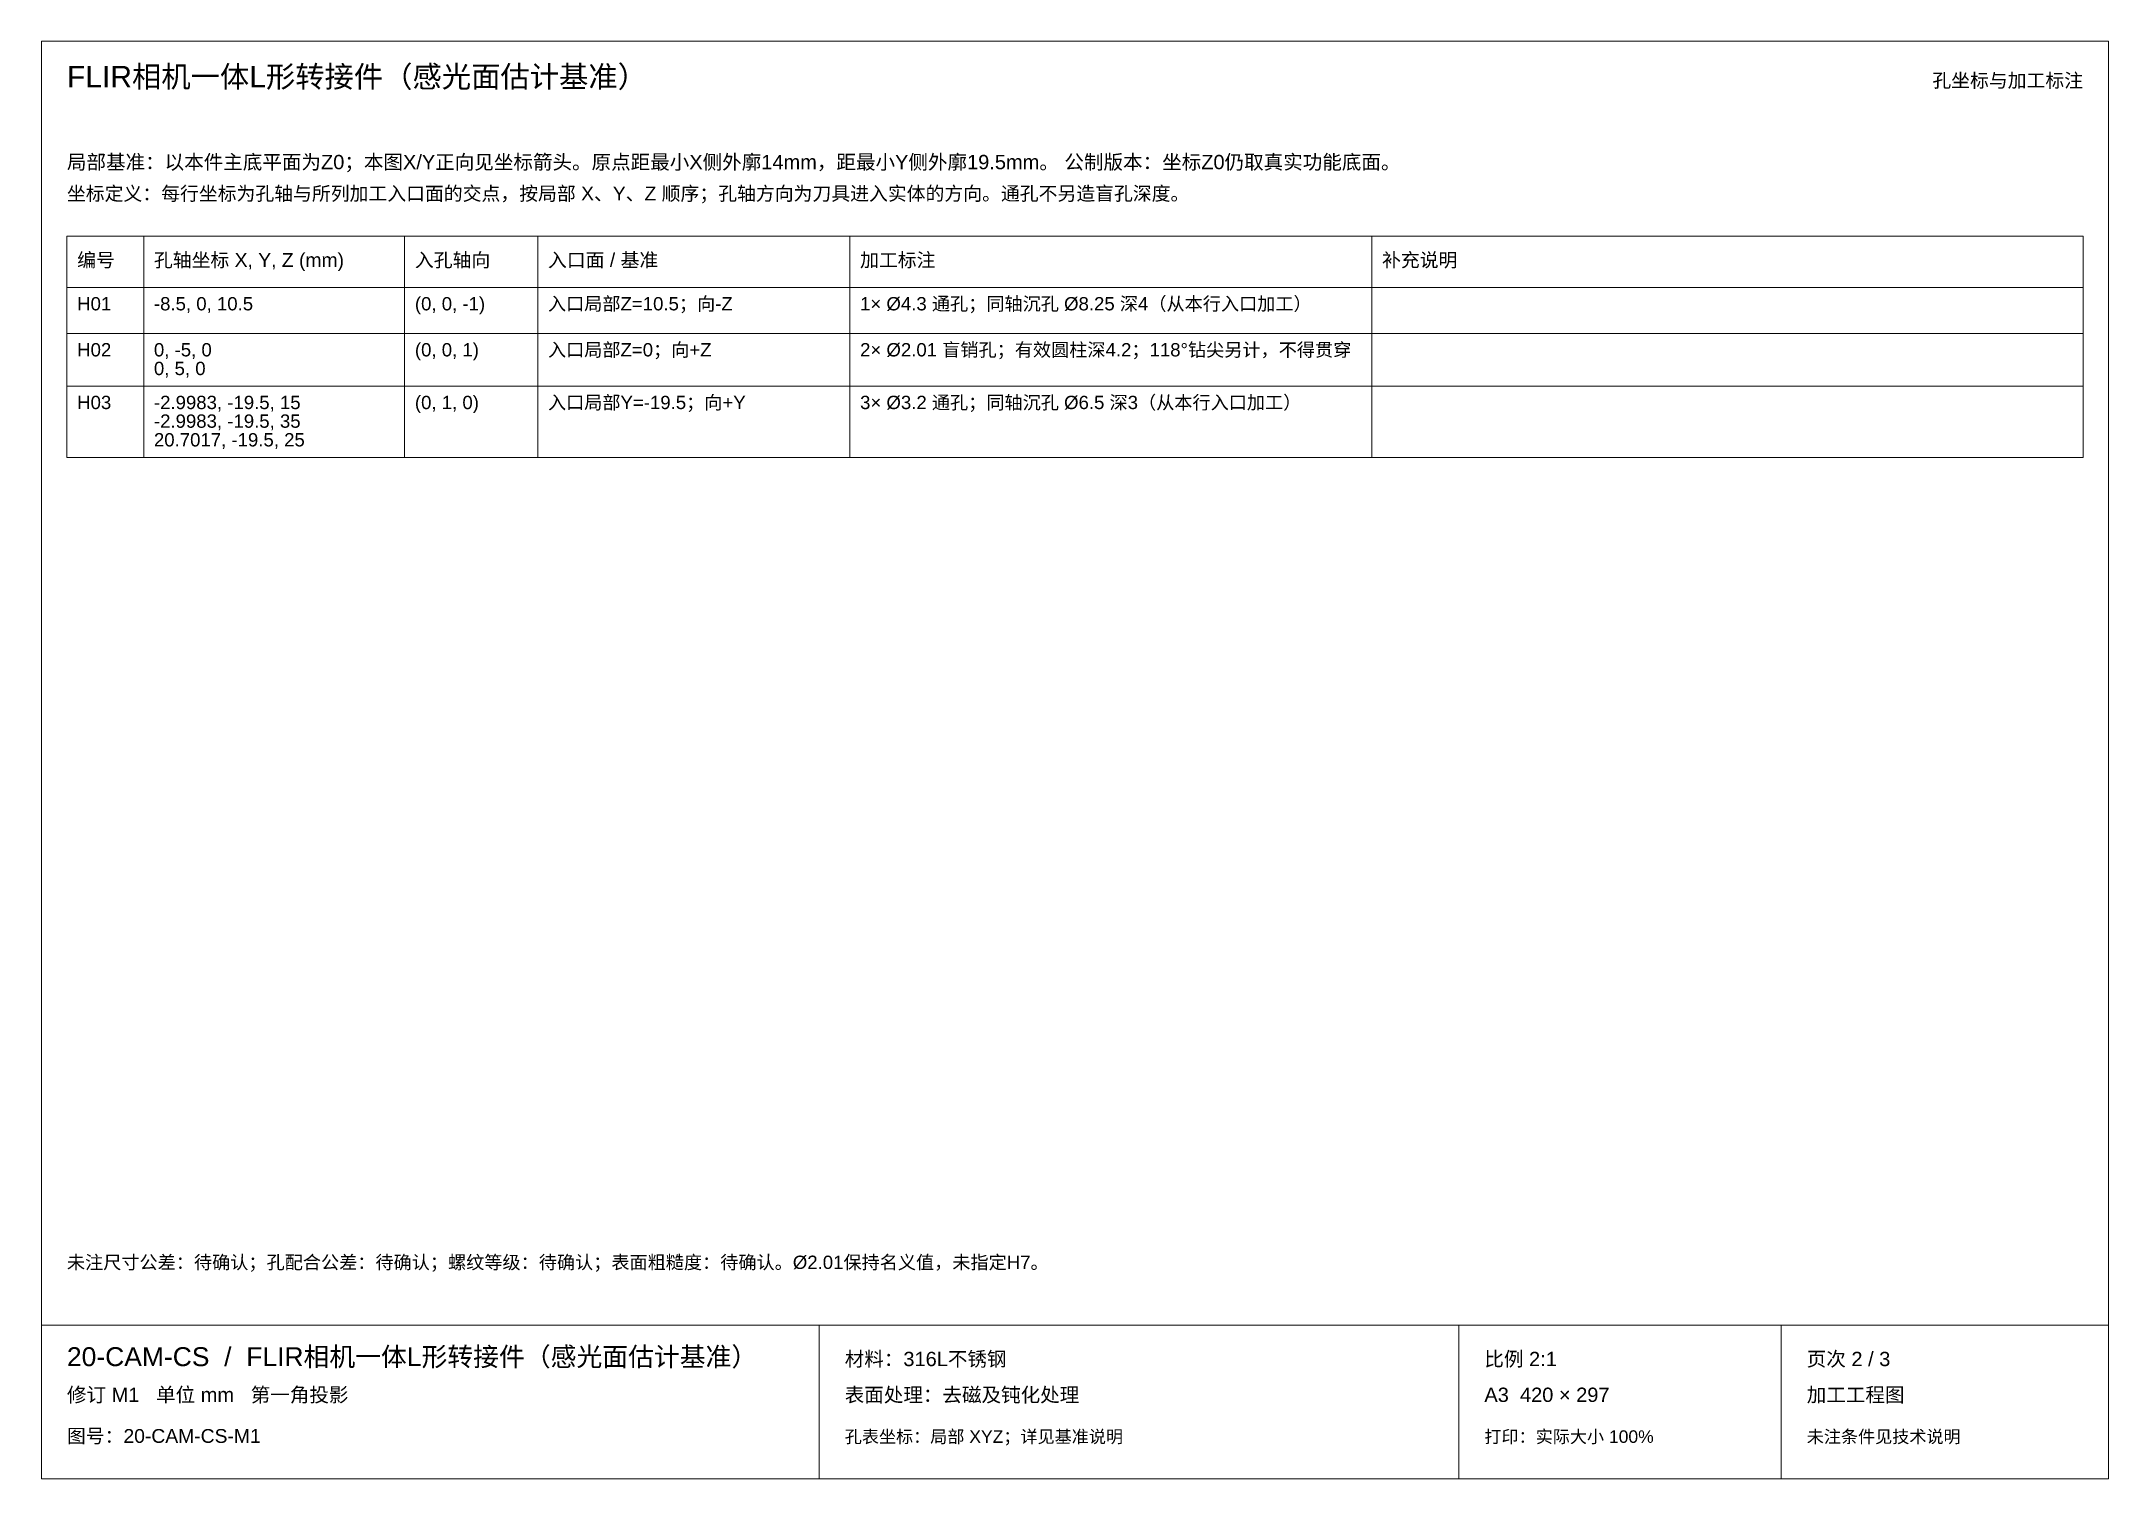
# Paper-space layout '02_孔表及加工说明' of a CAD drawing. Header units: millimetres. Extents: x 8 to 412, y 8 to 289.
import ezdxf
from ezdxf.enums import TextEntityAlignment as Align

# ---------------------------------------------------------------- set-up
doc = ezdxf.new("R2010")
doc.units = ezdxf.units.MM
doc.layers.add('ANNOTATIONS', color=7, linetype='CONTINUOUS', lineweight=18)
doc.styles.add('CJK', font='Arial Unicode.ttf')

psp = doc.layouts.new('02_孔表及加工说明')

# ---------------------------------------------------------------- linework, layer by layer
at = {"layer": 'ANNOTATIONS'}
for p, q in [((412, 289), (8, 289)), ((8, 289), (8, 8)), ((412, 8), (412, 289)), ((28, 250.9), (13, 250.9)), ((13, 250.9), (13, 240.9)), ((28, 240.9), (28, 250.9)), ((79, 250.9), (28, 250.9)), ((28, 250.9), (28, 240.9)), ((79, 240.9), (79, 250.9)), ((105, 250.9), (79, 250.9)), ((79, 250.9), (79, 240.9)), ((105, 240.9), (105, 250.9)), ((166, 250.9), (105, 250.9)), ((105, 250.9), (105, 240.9)), ((166, 240.9), (166, 250.9)), ((268, 250.9), (166, 250.9)), ((166, 250.9), (166, 240.9)), ((268, 240.9), (268, 250.9)), ((407, 250.9), (268, 250.9)), ((268, 250.9), (268, 240.9)), ((407, 240.9), (407, 250.9)), ((13, 240.9), (28, 240.9)), ((28, 240.9), (13, 240.9)), ((13, 240.9), (13, 231.9)), ((28, 240.9), (79, 240.9)), ((28, 231.9), (28, 240.9)), ((79, 240.9), (28, 240.9)), ((28, 240.9), (28, 231.9)), ((79, 240.9), (105, 240.9)), ((79, 231.9), (79, 240.9)), ((105, 240.9), (79, 240.9)), ((79, 240.9), (79, 231.9)), ((105, 240.9), (166, 240.9)), ((105, 231.9), (105, 240.9)), ((166, 240.9), (105, 240.9)), ((105, 240.9), (105, 231.9)), ((166, 240.9), (268, 240.9)), ((166, 231.9), (166, 240.9)), ((268, 240.9), (166, 240.9)), ((166, 240.9), (166, 231.9)), ((268, 240.9), (407, 240.9)), ((268, 231.9), (268, 240.9)), ((407, 240.9), (268, 240.9)), ((268, 240.9), (268, 231.9)), ((407, 231.9), (407, 240.9)), ((13, 231.9), (28, 231.9)), ((28, 231.9), (13, 231.9)), ((13, 231.9), (13, 221.6)), ((28, 231.9), (79, 231.9)), ((28, 221.6), (28, 231.9)), ((79, 231.9), (28, 231.9)), ((28, 231.9), (28, 221.6)), ((79, 231.9), (105, 231.9)), ((79, 221.6), (79, 231.9)), ((105, 231.9), (79, 231.9)), ((79, 231.9), (79, 221.6)), ((105, 231.9), (166, 231.9)), ((105, 221.6), (105, 231.9)), ((166, 231.9), (105, 231.9)), ((105, 231.9), (105, 221.6)), ((166, 231.9), (268, 231.9)), ((166, 221.6), (166, 231.9)), ((268, 231.9), (166, 231.9)), ((166, 231.9), (166, 221.6)), ((268, 231.9), (407, 231.9)), ((268, 221.6), (268, 231.9)), ((407, 231.9), (268, 231.9)), ((268, 231.9), (268, 221.6)), ((407, 221.6), (407, 231.9)), ((13, 221.6), (28, 221.6)), ((28, 221.6), (13, 221.6)), ((13, 221.6), (13, 207.65)), ((28, 221.6), (79, 221.6)), ((28, 207.65), (28, 221.6)), ((79, 221.6), (28, 221.6)), ((28, 221.6), (28, 207.65)), ((79, 221.6), (105, 221.6)), ((79, 207.65), (79, 221.6)), ((105, 221.6), (79, 221.6)), ((79, 221.6), (79, 207.65)), ((105, 221.6), (166, 221.6)), ((105, 207.65), (105, 221.6)), ((166, 221.6), (105, 221.6)), ((105, 221.6), (105, 207.65)), ((166, 221.6), (268, 221.6)), ((166, 207.65), (166, 221.6)), ((268, 221.6), (166, 221.6)), ((166, 221.6), (166, 207.65)), ((268, 221.6), (407, 221.6)), ((268, 207.65), (268, 221.6)), ((407, 221.6), (268, 221.6)), ((268, 221.6), (268, 207.65)), ((407, 207.65), (407, 221.6)), ((13, 207.65), (28, 207.65)), ((28, 207.65), (79, 207.65)), ((79, 207.65), (105, 207.65)), ((105, 207.65), (166, 207.65)), ((166, 207.65), (268, 207.65)), ((268, 207.65), (407, 207.65)), ((8, 38), (412, 38)), ((160, 8), (160, 38)), ((285, 8), (285, 38)), ((348, 8), (348, 38)), ((8, 8), (412, 8))]:
    psp.add_line(p, q, dxfattribs=at)

# ---------------------------------------------------------------- texts
at = {"layer": 'ANNOTATIONS', "style": 'CJK'}
for s, height, p in [('FLIR相机一体L形转接件（感光面估计基准）', 4.2, (13, 280)), ('局部基准：以本件主底平面为Z0；本图X/Y正向见坐标箭头。原点距最小X侧外廓14mm，距最小Y侧外廓19.5mm。 公制版本：坐标Z0仍取真实功能底面。', 2.8, (13, 264)), ('坐标定义：每行坐标为孔轴与所列加工入口面的交点，按局部 X、Y、Z 顺序；孔轴方向为刀具进入实体的方向。通孔不另造盲孔深度。', 2.7, (13, 257.9)), ('编号', 2.7, (15, 244.9)), ('孔轴坐标 X, Y, Z (mm)', 2.7, (30, 244.9)), ('入孔轴向', 2.7, (81, 244.9)), ('入口面 / 基准', 2.7, (107, 244.9)), ('加工标注', 2.7, (168, 244.9)), ('补充说明', 2.7, (270, 244.9)), ('H01', 2.6, (15, 236.4)), ('-8.5, 0, 10.5', 2.6, (30, 236.4)), ('(0, 0, -1)', 2.6, (81, 236.4)), ('入口局部Z=10.5；向-Z', 2.6, (107, 236.4)), ('1× Ø4.3 通孔；同轴沉孔 Ø8.25 深4（从本行入口加工）', 2.6, (168, 236.4)), ('入口局部Z=0；向+Z', 2.6, (107, 227.4)), ('2× Ø2.01 盲销孔；有效圆柱深4.2；118°钻尖另计，不得贯穿', 2.6, (168, 227.4)), ('H02', 2.6, (15, 227.4)), ('0, -5, 0', 2.6, (30, 227.4)), ('0, 5, 0', 2.6, (30, 223.75)), ('(0, 0, 1)', 2.6, (81, 227.4)), ('H03', 2.6, (15, 217.1)), ('-2.9983, -19.5, 15', 2.6, (30, 217.1)), ('(0, 1, 0)', 2.6, (81, 217.1)), ('入口局部Y=-19.5；向+Y', 2.6, (107, 217.1)), ('3× Ø3.2 通孔；同轴沉孔 Ø6.5 深3（从本行入口加工）', 2.6, (168, 217.1)), ('-2.9983, -19.5, 35', 2.6, (30, 213.45)), ('20.7017, -19.5, 25', 2.6, (30, 209.8)), ('未注尺寸公差：待确认；孔配合公差：待确认；螺纹等级：待确认；表面粗糙度：待确认。Ø2.01保持名义值，未指定H7。', 2.6, (13, 49)), ('20-CAM-CS  /  FLIR相机一体L形转接件（感光面估计基准）', 3.7, (13, 30)), ('材料：316L不锈钢', 2.8, (165, 30)), ('比例 2:1', 2.8, (290, 30)), ('页次 2 / 3', 2.8, (353, 30)), ('修订 M1   单位 mm   第一角投影', 2.8, (13, 23)), ('表面处理：去磁及钝化处理', 2.8, (165, 23)), ('A3  420 × 297', 2.8, (290, 23)), ('加工工程图', 2.8, (353, 23)), ('图号：20-CAM-CS-M1', 2.7, (13, 15)), ('孔表坐标：局部 XYZ；详见基准说明', 2.45, (165, 15)), ('打印：实际大小 100%', 2.45, (290, 15)), ('未注条件见技术说明', 2.45, (353, 15))]:
    psp.add_text(s, height=height, dxfattribs=at).set_placement(p)
psp.add_text('孔坐标与加工标注', height=2.7, dxfattribs=at).set_placement((407, 280), align=Align.RIGHT)

doc.saveas('drawing.dxf')
